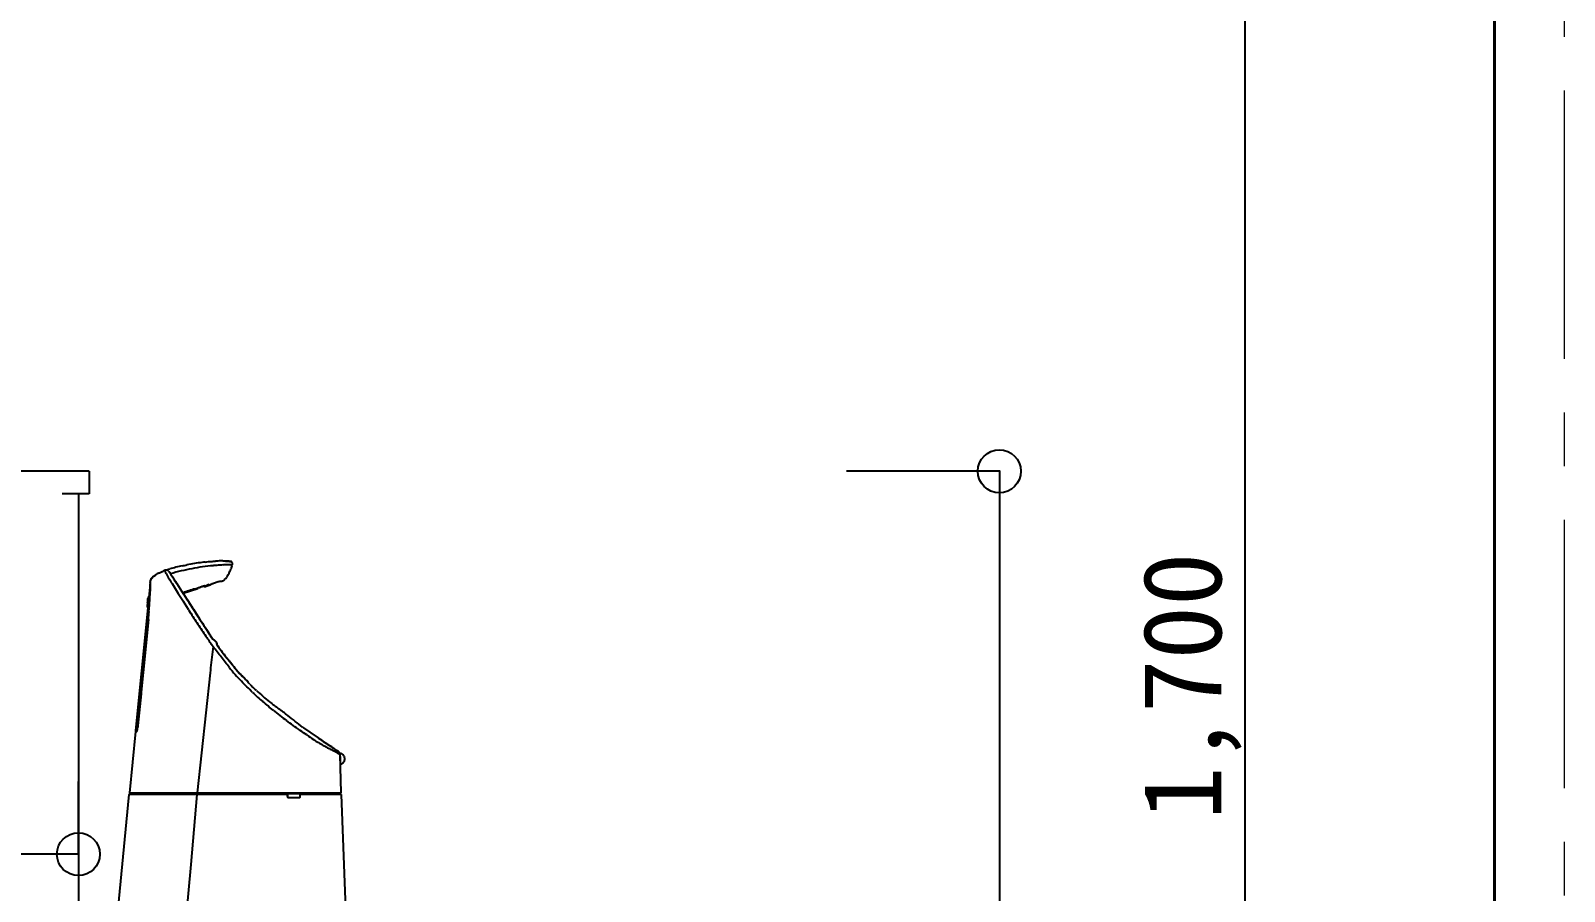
# Model space of a CAD drawing. Units: millimetres at full size, sheet at 1:50. Extents: x -31113 to 29332, y -20209 to 31249.
# Drawn here: x 11637 to 13066, y -4738 to -3936 of the extents above; entities that cross this region are included whole.
import ezdxf
from ezdxf.enums import TextEntityAlignment as Align

# ---------------------------------------------------------------- set-up
doc = ezdxf.new("R2010")
doc.units = ezdxf.units.MM
doc.header["$LTSCALE"] = 50
doc.header["$PDMODE"] = 32
doc.header["$PDSIZE"] = 40
doc.linetypes.add('CHAIN1', pattern=[8, 5, -1, 1, -1])
for name, color, linetype, lineweight in [('B-1_通り芯・通り番号', 1, 'CHAIN1', 18), ('B-3_仕上線(黄)', 3, 'Continuous', 40), ('B-F_寸法・方位', 7, 'Continuous', 25)]:
    doc.layers.add(name, color=color, linetype=linetype, lineweight=lineweight)
doc.styles.add('ＭＳ ゴシック', font='')
doc.styles.get('ＭＳ ゴシック').set_extended_font_data('MS Gothic')

msp = doc.modelspace()

# ---------------------------------------------------------------- linework, layer by layer
at = {"layer": 'B-1_通り芯・通り番号'}
msp.add_line((13066.17, -2391.96), (13066.17, -6146.71), dxfattribs=at)
msp.add_line((13066.17, -2391.96), (13066.17, -6146.71), dxfattribs=at)
at = {"layer": 'B-3_仕上線(黄)'}
msp.add_lwpolyline([(12591.29, -3196.71), (13001.17, -3196.71), (13001.17, -5396.71)], dxfattribs=at)
at = {"layer": 'B-F_寸法・方位'}
for p, q in [((12768.43, -3696.71), (12768.43, -5396.71)), ((11691.17, -4346.71), (11311.17, -4346.71)), ((11691.17, -4346.71), (11691.17, -4367.71)), ((12539.56, -4346.71), (12397.11, -4346.71)), ((12539.56, -4346.71), (12539.56, -5396.71)), ((11691.17, -4367.71), (11665.97, -4367.71)), ((11681.17, -4367.71), (11681.17, -5396.71)), ((11802.37, -4430.89), (11802.6, -4430.87)), ((11802.6, -4430.87), (11802.84, -4430.84)), ((11802.84, -4430.84), (11803.07, -4430.82)), ((11803.07, -4430.82), (11803.3, -4430.8)), ((11803.3, -4430.8), (11803.53, -4430.78)), ((11803.53, -4430.78), (11803.77, -4430.75)), ((11803.77, -4430.75), (11803.91, -4430.74)), ((11804.14, -4430.72), (11804.25, -4430.71)), ((11804.46, -4430.69), (11804.25, -4430.71)), ((11804.46, -4430.69), (11804.57, -4430.68)), ((11804.57, -4430.68), (11804.7, -4430.66)), ((11804.7, -4430.66), (11806.19, -4430.6)), ((11764.58, -4438.04), (11766.35, -4437.6)), ((11765.41, -4439.86), (11766.05, -4440.62)), ((11765.41, -4439.86), (11766.05, -4440.62)), ((11824.64, -4432.71), (11824.39, -4433.66)), ((11747.94, -4451.66), (11746.39, -4467.3)), ((11747.88, -4457), (11747.82, -4457.88)), ((11747.94, -4456.13), (11747.88, -4457)), ((11747.94, -4451.66), (11748.17, -4451.66)), ((11748, -4455.26), (11747.94, -4456.13)), ((11748.06, -4454.39), (11748, -4455.26)), ((11748.21, -4453.24), (11748.06, -4455.65)), ((11748.21, -4453.25), (11748.06, -4455.67)), ((11748.09, -4450.16), (11748.22, -4450.16)), ((11768.5, -4451.38), (11774.27, -4460.56)), ((11773, -4451.38), (11771.89, -4449.66)), ((11773, -4451.38), (11774.53, -4453.77)), ((11774.53, -4453.77), (11776.07, -4456.16)), ((11776.07, -4456.16), (11777.6, -4458.55)), ((11777.6, -4458.55), (11779.13, -4460.94)), ((11778.28, -4459.62), (11779.38, -4461.34)), ((11792.5, -4456.16), (11778.89, -4460.57)), ((11793.29, -4455.18), (11793.47, -4455.13)), ((11793.29, -4455.18), (11793.46, -4455.13)), ((11793.46, -4455.13), (11793.63, -4455.08)), ((11793.47, -4455.13), (11793.65, -4455.07)), ((11793.63, -4455.08), (11793.81, -4455.02)), ((11793.65, -4455.07), (11793.83, -4455.02)), ((11793.81, -4455.02), (11793.98, -4454.97)), ((11793.83, -4455.02), (11794.01, -4454.96)), ((11793.98, -4454.97), (11794.15, -4454.92)), ((11794.01, -4454.96), (11794.18, -4454.91)), ((11794.49, -4454.81), (11794.15, -4454.92)), ((11794.18, -4454.91), (11794.36, -4454.85)), ((11794.36, -4454.85), (11794.54, -4454.8)), ((11794.49, -4454.81), (11794.66, -4454.76)), ((11794.54, -4454.8), (11794.72, -4454.74)), ((11794.66, -4454.76), (11794.83, -4454.71)), ((11794.72, -4454.74), (11794.9, -4454.69)), ((11794.83, -4454.71), (11795, -4454.65)), ((11794.9, -4454.69), (11795.08, -4454.63)), ((11795.08, -4454.63), (11795.41, -4454.53)), ((11798.91, -4453.52), (11799.52, -4453.35)), ((11803.05, -4453.14), (11799.2, -4454.21)), ((11799.52, -4453.35), (11800.13, -4453.18)), ((11800.13, -4453.18), (11800.74, -4453.01)), ((11800.74, -4453.01), (11801.35, -4452.83)), ((11805.01, -4451.82), (11805.15, -4451.78)), ((11745.75, -4473.77), (11734.44, -4588.16)), ((11745.71, -4471.75), (11745.53, -4473.01)), ((11746.13, -4464.32), (11745.96, -4465.58)), ((11746.08, -4465.06), (11746.04, -4465.8)), ((11746.13, -4464.32), (11746.08, -4465.06)), ((11746.99, -4471.47), (11747, -4471.26)), ((11747, -4471.26), (11747.07, -4470.82)), ((11747.07, -4470.8), (11747.01, -4471.24)), ((11747.49, -4463.11), (11747.43, -4463.54)), ((11783.76, -4475.56), (11779.01, -4468.07)), ((11779.13, -4460.94), (11780.66, -4463.33)), ((11780.66, -4463.33), (11782.19, -4465.73)), ((11781.85, -4465.19), (11782.25, -4465.83)), ((11782.19, -4465.73), (11783.72, -4468.12)), ((11782.25, -4465.83), (11782.66, -4466.46)), ((11782.66, -4466.46), (11783.06, -4467.09)), ((11783.06, -4467.09), (11783.47, -4467.73)), ((11783.47, -4467.73), (11783.87, -4468.36)), ((11783.72, -4468.12), (11785.25, -4470.51)), ((11784.55, -4469.42), (11785.66, -4471.15)), ((11785.25, -4470.51), (11786.78, -4472.9)), ((11786.33, -4472.21), (11788.31, -4475.3)), ((11786.78, -4472.9), (11788.31, -4475.3)), ((11746.27, -4484.85), (11736.51, -4583.66)), ((11746.38, -4484.8), (11736.61, -4583.66)), ((11783.76, -4475.56), (11783.91, -4475.78)), ((11783.91, -4475.78), (11786.13, -4479.25)), ((11788.31, -4475.3), (11793.1, -4482.73)), ((11798.66, -4491.23), (11799.36, -4492.29)), ((11800.06, -4493.34), (11800.76, -4494.4)), ((11801.46, -4495.45), (11801.74, -4495.88)), ((11802.16, -4496.51), (11802.44, -4496.94)), ((11806.72, -4510.11), (11806.79, -4510.21)), ((11810, -4507.95), (11810.07, -4508.04)), ((11810.07, -4508.04), (11811.01, -4509.34)), ((11810.07, -4508.04), (11810.61, -4508.79)), ((11810.61, -4508.79), (11811.16, -4509.54)), ((11816.59, -4516.92), (11817.62, -4518.28)), ((11817.95, -4518.71), (11819.65, -4520.95)), ((11803.88, -4534.56), (11791.88, -4646.19)), ((11739.54, -4554), (11736.61, -4583.66)), ((11734.44, -4588.16), (11735.78, -4588.16)), ((11735.78, -4588.16), (11735.8, -4588.37)), ((11890.07, -4585.08), (11891.05, -4585.77)), ((11891.05, -4585.77), (11903.59, -4594.43)), ((11734.34, -4589.16), (11728.74, -4646.16)), ((11734.34, -4589.16), (11735.71, -4589.16)), ((11905.58, -4595.77), (11906.23, -4596.2)), ((11915.2, -4602.18), (11915.73, -4602.53)), ((11915.73, -4602.53), (11916.26, -4602.88)), ((11916.26, -4602.88), (11916.79, -4603.22)), ((11916.79, -4603.22), (11917.32, -4603.57)), ((11917.32, -4603.57), (11917.85, -4603.92)), ((11917.85, -4603.92), (11918.37, -4604.27)), ((11918.37, -4604.27), (11918.9, -4604.61)), ((11918.9, -4604.61), (11919.43, -4604.96)), ((11919.43, -4604.96), (11919.96, -4605.3)), ((11920.17, -4605.44), (11919.96, -4605.3)), ((11920.17, -4605.44), (11920.28, -4605.51)), ((11924.93, -4610.6), (11925.94, -4646.2)), ((11925.05, -4614.55), (11925.11, -4616.63)), ((11925.15, -4618.17), (11925.17, -4618.91)), ((11681.17, -4703.47), (11681.17, -4635.73)), ((11691.78, -5026.16), (11728.57, -4647.88)), ((11791.7, -4647.99), (11728.57, -4647.88)), ((11728.8, -4647.51), (11729.96, -4646.79)), ((11925.44, -4646.71), (11729.23, -4646.71)), ((11756.93, -4646.79), (11729.96, -4646.79)), ((11756.93, -4646.79), (11768.53, -4646.79)), ((11791.73, -4646.8), (11768.53, -4646.79)), ((11791.7, -4647.99), (11785.99, -4712.93)), ((11875.93, -4648), (11791.7, -4647.99)), ((11791.73, -4646.8), (11875.43, -4646.8)), ((11791.73, -4647.59), (11791.73, -4646.8)), ((11875.93, -4649.78), (11875.93, -4647.21)), ((11876.43, -4650.56), (11876.43, -4646.79)), ((11876.43, -4646.79), (11887.43, -4646.79)), ((11876.43, -4650.56), (11887.43, -4650.58)), ((11887.43, -4646.79), (11887.43, -4650.58)), ((11887.93, -4649.8), (11887.93, -4647.21)), ((11926, -4647.99), (11887.93, -4648)), ((11888.43, -4646.8), (11890.38, -4646.8)), ((11890.38, -4646.8), (11909.15, -4646.8)), ((11922, -4646.8), (11909.15, -4646.8)), ((11924.62, -4646.8), (11922, -4646.8)), ((11924.62, -4646.8), (11925.78, -4647.6)), ((11926, -4647.99), (11933.67, -4840.13)), ((11785.99, -4712.93), (11780.1, -4777.87))]:
    msp.add_line(p, q, dxfattribs=at)
for points in [[(11803.91, -4430.74), (11804.04, -4430.73), (11804.14, -4430.72)], [(11766.05, -4440.62), (11766.19, -4440.84), (11766.34, -4441.07), (11766.49, -4441.29), (11766.63, -4441.52), (11766.78, -4441.74), (11766.92, -4441.97), (11767.07, -4442.19), (11767.22, -4442.42), (11767.36, -4442.64), (11767.51, -4442.87)], [(11766.05, -4440.62), (11767.44, -4442.77), (11768.83, -4444.92), (11770.22, -4447.07), (11770.78, -4447.93), (11771.33, -4448.79), (11771.89, -4449.66)], [(11745.96, -4465.58), (11745.91, -4466.32), (11745.87, -4467.06), (11745.82, -4467.8), (11745.78, -4468.55)], [(11746.04, -4465.8), (11745.99, -4466.55), (11745.95, -4467.29)], [(11746.62, -4464.01), (11746.58, -4464.75), (11746.54, -4465.5), (11746.49, -4466.24), (11746.45, -4466.98)], [(11746.86, -4472.86), (11746.83, -4473.02), (11746.81, -4473.19), (11746.78, -4473.35), (11746.76, -4473.52), (11746.74, -4473.68), (11746.71, -4473.84), (11746.69, -4474.01), (11746.67, -4474.17), (11746.64, -4474.33), (11746.62, -4474.5)], [(11747.07, -4470.82), (11747.03, -4471.55), (11747, -4472.27), (11746.97, -4473), (11746.93, -4473.73)], [(11746.38, -4484.8), (11744.43, -4504.58), (11742.47, -4524.35)], [(11746.91, -4477.41), (11746.89, -4477.86), (11746.86, -4478.32)], [(11793.1, -4482.73), (11794.75, -4485.28), (11796.41, -4487.83)], [(11681.17, -4703.47), (11311.17, -4703.47), (11311.17, -4500.25)], [(11806.72, -4510.11), (11806.44, -4512.56), (11806.15, -4515), (11805.87, -4517.45), (11805.58, -4519.89), (11805.3, -4522.33), (11805.01, -4524.78), (11804.73, -4527.22), (11804.45, -4529.67), (11804.17, -4532.11), (11803.88, -4534.56)], [(11907.29, -4596.91), (11908.08, -4597.44), (11908.87, -4597.97), (11909.66, -4598.5)], [(11920.49, -4605.65), (11920.75, -4605.82), (11921.01, -4605.99), (11921.28, -4606.16), (11921.54, -4606.33), (11921.8, -4606.51), (11922.06, -4606.67), (11922.32, -4606.84), (11922.6, -4607.03), (11922.71, -4607.09)], [(11922.3, -4608.89), (11922.56, -4609.06), (11922.83, -4609.24), (11923.09, -4609.41), (11923.35, -4609.58), (11923.62, -4609.75), (11923.88, -4609.92), (11924.14, -4610.09), (11924.42, -4610.27), (11924.66, -4610.43), (11924.93, -4610.6)], [(11924.92, -4609.58), (11924.94, -4610.08), (11925.05, -4614.55)]]:
    msp.add_lwpolyline(points, dxfattribs=at)
for centre, radius, start, end in [((11813.8, -4562.41), 131.98, 96.28483, 97.60076), ((11557.47, -2234.93), 2209.57, 276.28483, 276.36343), ((11799.73, -4300.92), 129.84, 272.19137, 274.13027), ((11814.17, -4500.9), 70.66, 90.56846, 94.13027), ((11814.14, -4497.26), 67.02, 86.41875, 90.56846), ((11810.88, -4589.07), 158.85, 86.87962, 88.19626), ((11870.37, -3598.73), 833.27, 266.41875, 266.75266), ((11715.42, -6340.16), 1912.54, 86.77026, 86.87962), ((11825.86, -4420.79), 10.23, 254.73735, 255.54226), ((11823.85, -4428.59), 2.18, 255.54226, 259.32103), ((11823.19, -4432.11), 1.41, 41.79729, 79.32103), ((11822.84, -4432.43), 1.88, 13.15134, 41.79729), ((11752.87, -4448.23), 3.84, 127.19512, 147.18421), ((11752.97, -4448.17), 3.86, 125.15214, 144.07753), ((11810.99, -4524.81), 99.98, 126.24932, 127.19512), ((11624.06, -4265.1), 220.03, 305.15214, 305.95531), ((11647.93, -4302.42), 175.79, 306.24932, 306.78725), ((11761.04, -4453.69), 13.09, 113.06059, 126.78725), ((11762.6, -4456.1), 15.92, 114.89013, 125.95531), ((11737.8, -4399.09), 46.24, 293.06059, 296.96468), ((11709.93, -4342.57), 109.24, 294.89013, 296.50319), ((11718.83, -4360.43), 89.28, 296.50319, 298.47668), ((11727.39, -4378.63), 69.2, 296.96468, 298.20066), ((11598.14, -4137.6), 342.69, 298.20066, 298.45024), ((11760.22, -4431.76), 7.24, 279.3612, 282.67365), ((11770.52, -4435.86), 9.61, 198.48385, 208.95024), ((11764.51, -4450.82), 12.29, 100.72155, 102.67365), ((11659.27, -4497.4), 117.52, 28.09189, 28.95024), ((11762.7, -4441.25), 2.55, 81.9714, 100.72155), ((11964.3, -4328.48), 231.18, 209.42752, 212.11565), ((11762.56, -4442.25), 3.57, 68.49868, 81.9714), ((11759.73, -4449.44), 11.29, 64.24653, 68.49868), ((11764.74, -4438.57), 0.501, 157.27099, 208.11359), ((11764.89, -4438.63), 0.664, 117.81265, 157.27099), ((11766.02, -4437.55), 2.13, 216.01098, 229.28263), ((11773.17, -4429.24), 13.1, 229.28263, 231.44799), ((11763.42, -4441.77), 2.77, 47.07238, 64.24653), ((11763.75, -4441.46), 2.3, 48.13147, 52.24109), ((11768.81, -4435.81), 5.29, 228.13147, 229.91582), ((12146.99, -5963.08), 1572.26, 103.79366, 104.01035), ((11826.97, -4649.44), 215.76, 100.72217, 106.12551), ((11817.99, -4623.01), 192.38, 102.02283, 103.79366), ((11692.97, -4035.96), 407.82, 282.02283, 282.34415), ((11344.41, -2443.23), 2038.25, 282.34415, 282.40844), ((11933.16, -5275.93), 855.45, 99.67739, 100.15111), ((11826.1, -4644.85), 211.09, 95.19951, 100.72217), ((11822.16, -4625), 195.12, 97.60075, 99.67739), ((11826.4, -4648.08), 214.34, 94.03399, 95.19951), ((11831.02, -4713.63), 280.06, 93.14196, 94.03399), ((11831.17, -4716.26), 282.68, 92.70009, 93.14196), ((11813.25, -4442), 7.03, 310.47827, 329.91977), ((11830.8, -4708.58), 275, 92.24588, 92.70009), ((11837.66, -4456.14), 21.18, 143.77513, 149.91977), ((11830.21, -4693.5), 259.91, 92.00559, 92.24588), ((11812.8, -4437.93), 9.64, 323.77513, 337.23189), ((11829.62, -4676.7), 243.1, 91.74868, 92.00559), ((11782.71, -4425.3), 42.28, 337.23189, 342.95112), ((11822.67, -4448.89), 15.18, 87.62189, 91.74868), ((12165.51, -4542.69), 358.13, 162.27543, 162.95112), ((11823.53, -4428.21), 5.52, 267.62189, 278.93533), ((11827.79, -4433.12), 3.18, 169.95102, 172.54342), ((11814.38, -4430.75), 10.44, 349.95102, 350.7402), ((11823.52, -4432.27), 1.18, 2.69806, 13.15134), ((11823.67, -4432.26), 1.03, 350.7402, 2.69806), ((15346.39, -4679.18), 3605.26, 176.44529, 176.57017), ((15346.53, -4678.76), 3605.38, 176.45236, 176.57733), ((12108.51, -4482.68), 361.55, 176.06553, 176.48115), ((11748.58, -4451.87), 0.671, 102.11864, 162.19486), ((11512.41, -4438.44), 236.19, 356.12805, 356.45926), ((11748.33, -4450.3), 0.228, 185.96327, 216.83444), ((11748.49, -4450.29), 0.388, 185.93559, 204.80292), ((11724.15, -4443.87), 24.69, 346.165, 349.72436), ((11745.51, -4448.79), 2.8, 339.32718, 358.55599), ((11756.98, -4447.73), 9.09, 193.04944, 193.79729), ((11748.36, -4450.35), 0.246, 204.80292, 234.12615), ((11753.79, -4448.51), 5.81, 193.79729, 194.96742), ((11747.45, -4450.96), 0.87, 28.54334, 36.83444), ((11732.69, -4452.07), 15.48, 356.45926, 1.50786), ((11226.63, -4418.47), 522.74, 356.18645, 356.33036), ((11241.25, -4418.67), 508.14, 356.0982, 356.24487), ((11748.4, -4451.54), 0.33, 89.391, 119.71476), ((11713.11, -4449.67), 35.26, 356.33036, 358.46386), ((11760.94, -4449.18), 12.64, 174.26484, 178.55599), ((11719.59, -4450.07), 28.77, 356.24487, 358.8345), ((11748.82, -4447.96), 0.463, 122.85367, 174.26484), ((11748.51, -4441.09), 10.12, 269.39099, 270.4038), ((11751.43, -4448.82), 3.03, 141.31031, 169.72436), ((11747.95, -4446.62), 1.14, 302.85367, 325.02072), ((11719.51, -4426.71), 35.86, 325.02072, 327.18421), ((11728.25, -4430.26), 26.66, 321.31031, 324.07753), ((11767.88, -4448.22), 2.61, 22.328, 27.82862), ((11769.4, -4447.59), 0.96, 7.46533, 22.328), ((11772, -4447.25), 1.66, 187.46533, 229.89291), ((11767.33, -4452.79), 5.58, 36.72784, 49.89291), ((11765.15, -4454.42), 8.3, 28.90662, 36.72784), ((11787.31, -4442.19), 17, 208.90662, 212.72787), ((11944.85, -4949.26), 516.82, 108.10472, 108.77747), ((11883.13, -4760.48), 318.21, 107.01207, 108.10472), ((11651.01, -4001.8), 475.19, 287.01207, 287.32567), ((11792.79, -4455.7), 0.313, 110.41895, 159.73033), ((11085.18, -2187.99), 2375.21, 287.32567, 287.38841), ((11788.82, -4445.02), 11.08, 290.41895, 291.90569), ((11794.71, -4459.67), 4.71, 109.68817, 111.90569), ((11795.43, -4461.7), 6.86, 108.1656, 109.68817), ((11814.25, -4513.99), 62.38, 106.34885, 107.97189), ((11812.67, -4508.76), 56.92, 106.30895, 108.08777), ((11915.83, -4848.83), 412.28, 106.76667, 106.98291), ((11707.29, -4149.36), 317.61, 286.34885, 286.66766), ((11720.27, -4192.96), 272.12, 286.30895, 286.68106), ((12179.43, -5723.78), 1326.07, 106.69944, 106.76667), ((11799.68, -4458.29), 4.83, 102.37502, 105.57937), ((11798.97, -4455.56), 2.02, 99.33997, 105.47789), ((11799.12, -4455.74), 2.22, 95.41618, 102.37502), ((11797.46, -4446.4), 7.27, 279.33997, 281.04188), ((11799.17, -4453.83), 0.378, 208.14442, 241.80367), ((11799.19, -4453.78), 0.432, 241.80367, 271.4432), ((11888.12, -4761.16), 320.3, 105.37822, 105.71807), ((11828.29, -4498.99), 52.33, 116.79578, 118.8353), ((11490.77, -3316.43), 1178.08, 285.37822, 285.47062), ((11818.73, -4480.06), 31.12, 113.36723, 116.79578), ((11815.22, -4490.65), 40.15, 103.6172, 104.5249), ((11822.25, -4519.65), 69.99, 103.0965, 103.6172), ((11819.49, -4482.17), 33.37, 107.12566, 113.12151), ((11818.95, -4480.43), 31.54, 100.78392, 107.12566), ((11883.05, -4816.94), 374.1, 100.66932, 100.78392), ((11819.97, -4482.11), 33.38, 99.38523, 100.66932), ((11812.21, -4435.21), 14.15, 279.38523, 282.42105), ((11816.19, -4453.26), 4.33, 92.51488, 102.42105), ((11885.14, -4526.24), 103.72, 130.47827, 131.8091), ((12589.4, -4519.16), 845.13, 176.61998, 176.87406), ((10523.21, -4405.23), 1224.19, 356.82608, 356.93061), ((11746.02, -4473.05), 0.492, 175.52755, 192.08938), ((11744.66, -4473.34), 0.897, 2.9713, 12.08938), ((11746.14, -4473.26), 0.584, 182.9713, 196.69946), ((11746.11, -4473.27), 0.554, 196.69946, 211.16705), ((11744.91, -4474), 0.85, 21.51995, 31.16705), ((12068.39, -4488.08), 323.2, 176.53467, 176.93061), ((11746.05, -4473.54), 0.38, 201.51995, 222.89003), ((10580.18, -4409.13), 1167.21, 356.92455, 357.03421), ((10654.04, -4404.86), 1093.6, 356.61999, 356.81634), ((11746.83, -4472.82), 1.44, 222.89003, 234.16449), ((12062.86, -4485.94), 317.46, 176.63101, 177.03421), ((11727.76, -4462.62), 18.44, 350.83188, 352.83693), ((11746.54, -4473.23), 0.94, 234.16449, 251.4064), ((11841.75, -4476.95), 96.45, 172.4535, 172.83693), ((11747.32, -4464.72), 1.26, 132.32555, 159.49306), ((10577.4, -4408.6), 1170.5, 356.92227, 357.03162), ((11746.56, -4471.39), 0.359, 188.80148, 224.91786), ((11745.91, -4474.92), 0.865, 49.39543, 68.12718), ((11746.76, -4471.19), 0.645, 224.91786, 245.48243), ((12064.26, -4485.7), 318.37, 176.62957, 177.03162), ((11747.16, -4464.54), 1.02, 99.04486, 132.32555), ((11746.38, -4470.9), 0.884, 277.48841, 297.55743), ((11747.08, -4464.16), 0.479, 133.79862, 161.25579), ((11747.12, -4464.2), 0.536, 109.17168, 133.79862), ((11746.58, -4471.28), 0.454, 297.55743, 335.5215), ((12016.37, -4486.02), 269.71, 177.38802, 177.85083), ((11731.58, -4470.7), 15.43, 351.95795, 354.56029), ((11727.37, -4470.3), 19.65, 354.56029, 356.60335), ((10791.78, -4430.74), 956.26, 357.38534, 357.56642), ((10790.49, -4430.82), 957.55, 357.3919, 357.57287), ((12198.68, -4490.53), 451.91, 176.57017, 177.56642), ((12199.33, -4490.53), 452.55, 176.57733, 177.57287), ((11746.38, -4462.75), 1.12, 325.67184, 331.72281), ((11746.8, -4462.97), 0.653, 331.72281, 342.08527), ((11746.39, -4463.24), 1, 351.52785, 359.7748), ((11747.66, -4463.24), 0.259, 148.55335, 179.7748), ((11748.92, -4463.46), 1.48, 166.84925, 177.25752), ((10420.87, -4378.91), 1329.29, 356.36811, 356.48115), ((13772.7, -3203.35), 2361, 212.1739, 212.38926), ((18298.46, -275.48), 7747.26, 212.75012, 212.88909), ((15247.7, -2244.8), 4116.1, 212.66906, 212.93016), ((11609.05, -4471.92), 137.83, 354.61371, 356.02535), ((11603.19, -4471.28), 143.83, 354.60496, 356.08765), ((11746.2, -4474.59), 0.429, 12.61403, 49.39543), ((11746.03, -4474.61), 0.514, 343.48274, 357.81646), ((11512.83, -4465.23), 234.28, 356.02535, 356.85585), ((11746.52, -4474.69), 0.106, 295.50785, 13.91701), ((11747.02, -4474.57), 0.407, 169.82504, 193.91701), ((11639.3, -4473.43), 107.66, 355.47228, 356.43692), ((11486.77, -4463.32), 260.51, 356.08765, 356.90626), ((11525.48, -4466.35), 221.7, 356.43692, 356.90537), ((10755.96, -4438.72), 991.59, 357.72494, 357.85083), ((6971.25, -4256.27), 4780.77, 357.34912, 357.38534), ((6964.82, -4256.55), 4787.19, 357.3557, 357.3919), ((13261.55, -3533.05), 1752.75, 212.67255, 213.11056), ((13276.45, -3523.01), 1766.7, 212.88909, 213.49845), ((13380.16, -3454.37), 1891.07, 212.93016, 213.49845), ((11966.53, -4377.25), 202.9, 213.02294, 214.47909), ((12306.17, -4156.1), 612.16, 213.11056, 214.36463), ((11562.9, -4654.44), 286.74, 33.44868, 34.47909), ((12208.39, -4222.96), 493.71, 214.36463, 214.96269), ((11777.64, -4512.58), 29.37, 26.8338, 33.44868), ((11756.93, -4527.95), 55.06, 29.81577, 33.49162), ((11816.11, -4493.12), 13.74, 206.8338, 220.91966), ((11814.53, -4494.95), 11.31, 209.81577, 227.56752), ((11815.85, -4493.34), 13.4, 220.91966, 230.8602), ((11084.75, -5008.65), 877.37, 34.62615, 34.96269), ((11240.39, -4970.22), 729.67, 38.13237, 39.08265), ((11828.47, -4479.69), 31.98, 227.56752, 230.99272), ((11786.15, -4529.85), 33.67, 46.89646, 50.8602), ((11800.48, -4514.24), 12.48, 42.23018, 50.99272), ((11804.69, -4510.04), 6.54, 31.13103, 46.89646), ((11805, -4510.15), 6.39, 36.04988, 42.23018), ((11809.37, -4507.03), 1.12, 304.59304, 332.98576), ((11809.46, -4507.16), 0.961, 304.59303, 31.13103), ((11808.86, -4507.33), 1.6, 11.79575, 36.04988), ((11809.65, -4507.17), 0.802, 332.98576, 11.79575), ((12391.6, -4087.92), 717.4, 215.97417, 216.55206), ((11351.75, -4843.12), 567.75, 35.60993, 35.98366), ((11919.31, -4436.63), 130.36, 215.60993, 217.23747), ((12147.91, -4268.59), 414.05, 216.55206, 217.55331), ((11248.55, -4963.82), 719.3, 37.16839, 38.13237), ((11604.15, -4706.72), 284.52, 39.36608, 40.76256), ((11529.45, -4768.59), 381.5, 39.31062, 40.47541), ((11942.4, -4437.76), 151.42, 217.16839, 220.45606), ((11232.21, -5011.87), 765.62, 38.84709, 39.36608), ((12319.22, -4121.93), 639.24, 219.31062, 220.00579), ((11900.94, -4473.11), 96.94, 220.45606, 225.58916), ((11878.89, -4491.05), 64.71, 218.8471, 225.88582), ((11881.69, -4489.14), 68.03, 220.00579, 225.58987), ((11225, -5163.1), 868.97, 45.10505, 45.58916), ((11269.25, -5119.84), 811.1, 45.32358, 45.88582), ((11694.52, -4680.2), 199.44, 43.68369, 45.58987), ((11784.91, -4593.87), 74.44, 41.12005, 43.68369), ((11894.7, -4498.03), 71.29, 221.12005, 223.79704), ((10897.53, -5491.77), 1332.93, 44.78944, 45.10505), ((11871.46, -4520.31), 39.1, 223.79704, 226.22447), ((11926.87, -4469.98), 117.45, 224.78944, 231.01205), ((11861.46, -4530.74), 24.65, 226.22448, 230.07357), ((11869.32, -4521.36), 36.89, 230.07357, 231.61877), ((11840.34, -4557.95), 9.79, 45.80009, 51.61877), ((11860.42, -4537.29), 19.02, 225.80009, 227.79928), ((12263.56, -4092.74), 619.14, 227.77042, 228.4949), ((11888.06, -4506.81), 60.17, 227.79928, 228.43142), ((11938.1, -4460.54), 128.02, 228.4949, 231.9977), ((11477.72, -5024.86), 596.43, 49.78555, 51.01206), ((12069.29, -4292.63), 341.1, 231.9977, 233.80059), ((11961.51, -4452.67), 152.86, 229.78555, 232.71186), ((11613.18, -4915.83), 431.17, 52.3743, 53.80059), ((12049.45, -4337.18), 298.03, 232.71186, 234.21304), ((11734.83, -4588.32), 0.334, 207.03634, 248.2224), ((11734.36, -4588.28), 1.61, 326.95529, 350.69937), ((11734.66, -4587.44), 1.33, 327.32924, 350.87646), ((11696.67, -4582.11), 39.81, 350.69938, 351.67398), ((11701.4, -4582.1), 35.02, 350.87646, 351.78259), ((11755.47, -4589.91), 19.61, 170.17873, 171.78259), ((11759.52, -4591.31), 23.71, 170.05247, 171.67398), ((11705.14, -4582.1), 31.45, 350.18738, 353.67763), ((11724.35, -4584.52), 11.97, 350.17873, 352.80493), ((11722.06, -4584.74), 14.32, 350.05247, 352.73804), ((11596.74, -4568.41), 140.6, 352.80493, 353.28943), ((11574.65, -4565.95), 162.92, 352.73805, 353.24927), ((11522.92, -4559.73), 214.92, 353.28943, 353.60638), ((12549.81, -4675.69), 818.39, 173.54348, 173.67763), ((11483.21, -4555.13), 255, 353.24927, 353.5759), ((11499.14, -5100.57), 643.03, 53.51708, 54.21304), ((11455.22, -5120.77), 689.93, 51.65342, 52.3743), ((10943.69, -5851.68), 1577.22, 53.23334, 53.51708), ((9746.73, -7280.47), 3443.69, 51.50899, 51.65342), ((11666.02, -4927.06), 404.95, 55.73241, 56.80195), ((11734.98, -4589.37), 0.671, 102.12616, 162.23795), ((11736.03, -4589.7), 1.77, 152.94501, 162.23949), ((11734.82, -4589.19), 0.468, 112.66123, 155.1497), ((11734.71, -4589.03), 0.285, 99.19261, 152.94501), ((11734.91, -4589.42), 0.723, 84.40113, 112.66123), ((11735.36, -4586.97), 1.79, 248.22241, 256.26076), ((11735.32, -4585.31), 3.41, 264.40113, 271.90662), ((11735.9, -4602.77), 14.06, 90.08587, 91.90662), ((12075.39, -4326.22), 322.09, 235.73241, 237.07706), ((11975.8, -4480.04), 138.85, 237.07706, 239.27004), ((11890.23, -4615.71), 25.12, 54.22861, 57.87591), ((12519.65, -3685.02), 1098.43, 235.88539, 236.24957), ((12053.07, -4350.05), 290.07, 239.27004, 240.31983), ((11918.81, -4576.03), 23.77, 234.22861, 238.08349), ((12451.94, -3786.34), 976.57, 236.24957, 236.65919), ((11976.79, -4483.88), 136.03, 240.31983, 241.85366), ((12178.86, -4198.06), 482.52, 236.08816, 236.48353), ((12512.11, -3694.89), 1086.04, 236.48353, 236.65919), ((11920.39, -4595.14), 8.75, 233.64482, 241.57006), ((11903.55, -4626.24), 26.61, 58.96193, 61.57006), ((11999.42, -4441.58), 184, 241.85366, 242.98762), ((11970.89, -4497.56), 121.17, 242.98762, 244.71148), ((11916.22, -4605.18), 2.04, 40.50128, 58.96193), ((11919.02, -4602.79), 1.64, 220.50128, 243.45553), ((11916.64, -4607.57), 3.7, 53.10907, 63.45553), ((11920.96, -4601.8), 3.5, 233.10907, 244.03759), ((11907.95, -4630.77), 26.16, 56.73908, 64.71148), ((11992.97, -4529.96), 104.8, 226.24117, 226.74986), ((11919.25, -4608.32), 2.79, 27.83292, 46.74986), ((11930.11, -4602.59), 9.49, 207.83292, 210.83639), ((11723.29, -4911.67), 364.05, 56.71974, 56.92852), ((11920.83, -4608.13), 1.33, 9.59298, 30.83639), ((11897.38, -4612.1), 25.11, 8.4568, 9.59298), ((11929.98, -4607.25), 7.85, 188.4568, 192.08915), ((11913.48, -4621.69), 17.27, 56.54291, 57.01559), ((11929.6, -4597.29), 11.98, 236.54291, 237.2242), ((11920.52, -4611.19), 4.63, 40.40984, 56.71974), ((11991.27, -4535.88), 98.77, 226.35878, 226.89987), ((11921.88, -4610.03), 2.79, 27.91106, 46.89987), ((11921.69, -4610.19), 3.08, 28.25606, 40.40984), ((11932.63, -4604.34), 9.37, 207.91106, 210.95898), ((11919.36, -4611.44), 5.73, 21.70051, 28.25606), ((11923.46, -4609.84), 1.33, 9.67447, 30.95898), ((11922.62, -4610.15), 2.22, 4.90935, 21.70051), ((11900.38, -4613.78), 24.74, 8.51851, 9.67447), ((11929.99, -4609.51), 5.17, 184.90935, 192.16597), ((11932.6, -4608.95), 7.85, 188.51851, 192.1611), ((11922.94, -4620.26), 10.87, 71.21014, 79.47231), ((11925.24, -4613.5), 3.73, 47.41042, 71.21014), ((11924.01, -4614.19), 5.64, 311.16454, 340.8437), ((11923.88, -4614.97), 5.72, 32.6116, 47.41042), ((11923.45, -4615.25), 6.24, 19.02067, 32.6116), ((11925.26, -4614.63), 4.32, 340.8437, 19.02067), ((11922.17, -4607.09), 12.81, 283.5803, 289.88686), ((11925.26, -4615.61), 3.76, 289.88686, 311.16454), ((11729.33, -4648.1), 0.794, 131.911, 164.30145), ((11729.12, -4646.32), 0.335, 207.05488, 248.22159), ((11729.66, -4644.98), 1.79, 248.22159, 256.26699), ((11875.78, -4644.92), 1.91, 259.27532, 263.61534), ((11875.28, -4647.36), 0.671, 45.13094, 76.98781), ((11875.54, -4647.11), 0.297, 56.23621, 83.61534), ((11875.44, -4647.26), 0.472, 30.88693, 56.23621), ((11875.29, -4647.36), 0.658, 12.70672, 45.13094), ((11875.17, -4647.42), 0.781, 15.43071, 30.88693), ((11877.28, -4647.55), 1.39, 159.91069, 165.81204), ((11877.06, -4649.77), 1.13, 180.44561, 211.87048), ((11876.44, -4647.25), 0.504, 143.69447, 159.91069), ((11876.31, -4647.15), 0.342, 107.55193, 143.69447), ((11876.48, -4650.11), 0.463, 214.3758, 238.93915), ((11876.46, -4647.61), 0.827, 92.18164, 107.55193), ((11876.46, -4650.14), 0.425, 238.93915, 265.61818), ((11887.37, -4647.75), 0.963, 77.95179, 86.58975), ((11887.37, -4650.13), 0.454, 277.40344, 337.54742), ((11887.48, -4647.25), 0.452, 59.68014, 77.9518), ((11887.52, -4647.18), 0.368, 26.84028, 59.68014), ((11885.81, -4649.48), 2.15, 337.54742, 351.51155), ((11886.78, -4647.55), 1.19, 16.42711, 26.84028), ((11888.42, -4647.35), 0.515, 126.93675, 164.59004), ((11888.57, -4647.54), 0.756, 100.79756, 126.93675), ((11925.29, -4646.06), 0.665, 283.1839, 348.54639), ((11925.22, -4648.16), 0.793, 12.05401, 45.22901)]:
    msp.add_arc(centre, radius, start, end, dxfattribs=at)
for p in [(12539.56, -4346.71), (11681.17, -4703.47)]:
    msp.add_point(p, dxfattribs=at)

# ---------------------------------------------------------------- texts
at = {"layer": 'B-F_寸法・方位', "style": 'ＭＳ ゴシック'}
msp.add_text('1,700', height=73.31, rotation=90, dxfattribs=at).set_placement((12768.43, -4671.71), align=Align.BOTTOM_LEFT)

doc.saveas('drawing.dxf')
